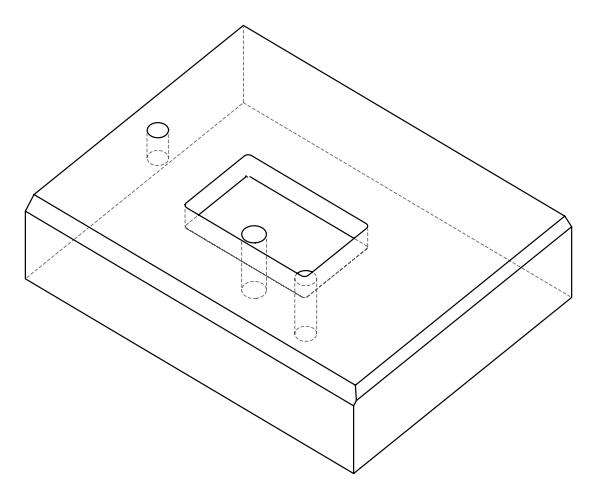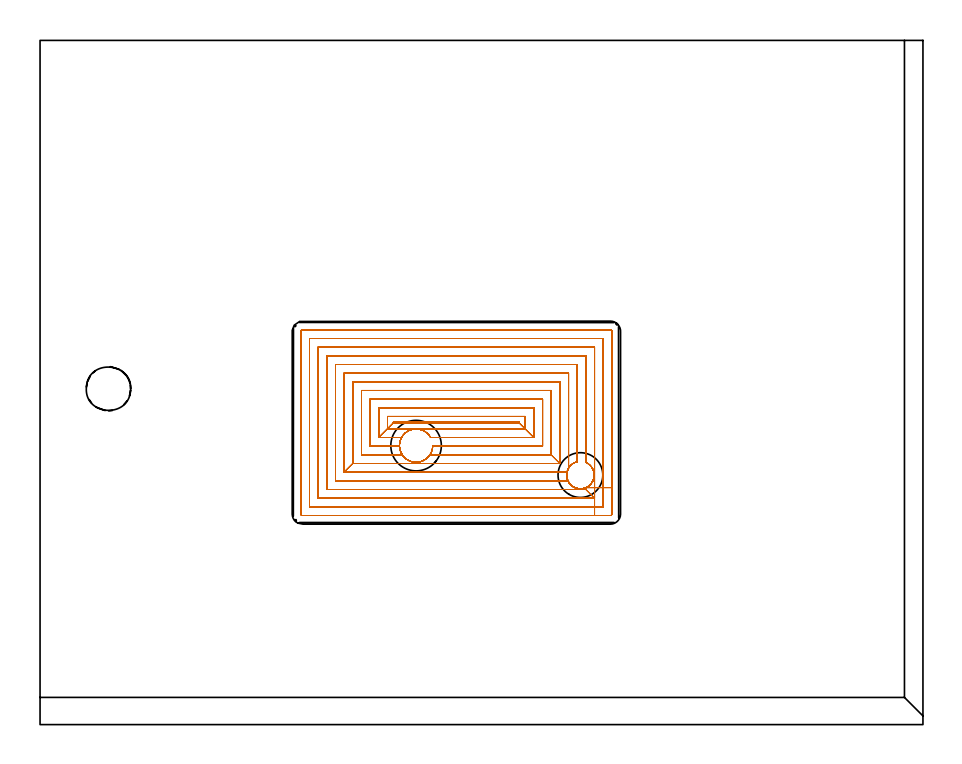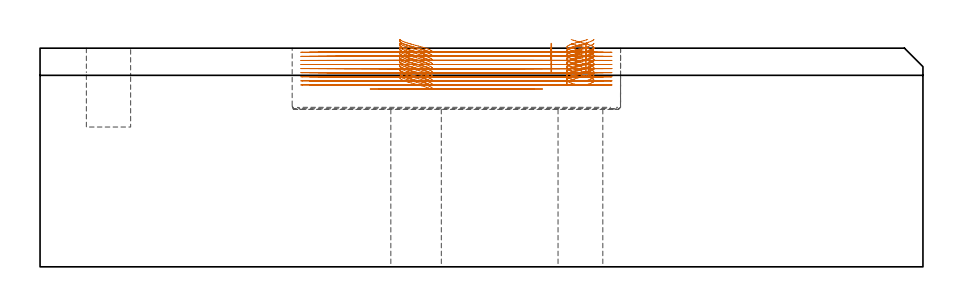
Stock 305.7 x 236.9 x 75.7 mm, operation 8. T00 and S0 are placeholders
(PLAN: 8 operations, 6 tool changes, 99.5 min)
(1 SPOT_DRILL | STEP1POCKET | NXT0321_9005460120000 | 0.03 min | 3 mm3)
(2 INDEXABLE_INSERT_DRILL_THROUGH_HOLE_FROM_SOLID | STEP1HOLE | NXT0302_006 | 0.24 min | 18187 mm3)
(3 INDEXABLE_INSERT_DRILL_THROUGH_HOLE_FROM_SOLID_1 | STEP1HOLE_1 | NXT0302_002 | 0.24 min | 14265 mm3)
(4 DRILL_BLIND_HOLE_INTO_CENTER | STEP1POCKET | NXT0301_128 | 0.12 min | 2957 mm3)
(5 MILL_ROUGH_BLIND_HOLE_CONTOUR | STEP1POCKET | NXT0201_013 | Spiral | 0.75 min | 2058 mm3)
(6 AREA_MILL | FG_CHAMFER_SURFACE | UGT0205_001 | 9.9 min | 13508 mm3)
(7 AREA_MILL_1 | FG_CHAMFER_SURFACE_1 | UGT0205_001 | 5.71 min | 4703 mm3)
(8 MILL_RECTANGULAR_POCKET | POCKET_RECTANGULAR_STRAIGHT | UGT0201_084 | Follow Part, ap 1.5, ae 75% | 82.5 min | 160054 mm3)
(TOOL NXT0321_9005460120000 | NC Spot Drill, 142deg, 12mm, Carbide, Uncoated | D12 PA142 FL30 Z2)
(TOOL NXT0302_006 | Index. Insert Drill 17.5mm [880-D1750L25-05] | D17.5 PA176 FL88 Z2)
(TOOL NXT0302_002 | Index. Insert Drill 15.5mm [880-D1550L20-05] | D15.5 PA176 FL78 Z2)
(TOOL NXT0301_128 | Carbide Drill 12mm [861.1-1200-036A1-GP GC34] | D12 PA150 FL37.4 Z2)
(TOOL NXT0201_013 | ENDMILL 10mm | D10 FL30 Z4)
(TOOL UGT0205_001 | Chamfer Mill 20 x 3 x 45 deg. | D20 FL50 Z2)
(TOOL UGT0201_084 | End mill 6 mm | D6 R1 FL30 Z4)
(OP 8 MILL_RECTANGULAR_POCKET, part 1 of 2)
G17 G21 G94 G90
T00 M6
G54
G17 G0 G90 X124.621 Y95.281 S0 M3
G43 Z85.7 H0
Z78.7
G94 G1 X124.533 Y95.62 Z78.606 F250.
X124.449 Y96.576 Z78.349
X124.525 Y97.533 Z78.092
X124.758 Y98.463 Z77.835
X125.142 Y99.342 Z77.578
X125.668 Y100.146 Z77.32
X126.319 Y100.851 Z77.063
X127.077 Y101.438 Z76.806
X127.373 Y101.605 Z76.715
X127.668 Y101.772 Z76.624
X128.536 Y102.112 Z76.375
X129.446 Y102.308 Z76.125
X130.377 Y102.354 Z75.875
X131.303 Y102.25 Z75.626
X132.2 Y101.998 Z75.376
X133.044 Y101.605 Z75.126
X133.814 Y101.08 Z74.877
X134.49 Y100.438 Z74.627
X135.053 Y99.696 Z74.377
X135.218 Y99.4 Z74.287
X171. F500.
X166. Y104.4
Y104.7
X122.3
Y104.4
X166.
X168. Y102.4
Y106.7
X120.3
Y102.4
X168.
X171. Y99.4
Y109.7
X117.3
Y99.4
X125.185
G0 X124.636 Y95.221 Z78.7
G1 X124.774 Y94.691 Z78.553 F250.
X125.166 Y93.815 Z78.296
X125.698 Y93.017 Z78.039
X126.355 Y92.317 Z77.782
X127.119 Y91.736 Z77.525
X127.763 Y91.393 Z77.329
X128.202 Y91.21 Z77.202
X128.52 Y91.093 Z77.111
X129.313 Y90.911 Z76.893
X130.123 Y90.843 Z76.675
X130.934 Y90.89 Z76.457
X131.731 Y91.05 Z76.239
X132.498 Y91.321 Z76.022
X132.8 Y91.475 Z75.931
X133.103 Y91.628 Z75.84
X133.762 Y92.077 Z75.626
X134.352 Y92.612 Z75.413
X134.864 Y93.224 Z75.199
X135.285 Y93.9 Z74.985
X135.61 Y94.628 Z74.772
X135.707 Y94.953 Z74.681
X135.804 Y95.278 Z74.59
X135.919 Y95.927 Z74.414
X135.945 Y96.4 Z74.287
X174. F500.
Y112.7
X114.3
Y96.4
X124.462
G0 X124.735 Y98.372 Z78.7
G1 X124.525 Y97.533 Z78.468 F250.
X124.449 Y96.576 Z78.211
X124.533 Y95.62 Z77.954
X124.774 Y94.691 Z77.697
X125.166 Y93.815 Z77.44
X125.698 Y93.017 Z77.182
X126.355 Y92.317 Z76.925
X127.119 Y91.736 Z76.668
X127.763 Y91.393 Z76.472
X128.202 Y91.21 Z76.345
X128.52 Y91.093 Z76.254
X129.313 Y90.911 Z76.036
X130.123 Y90.843 Z75.818
X130.934 Y90.89 Z75.601
X131.731 Y91.05 Z75.383
X132.498 Y91.321 Z75.165
X132.8 Y91.475 Z75.074
X133.103 Y91.628 Z74.983
X133.727 Y92.05 Z74.781
X134.291 Y92.549 Z74.579
X134.785 Y93.118 Z74.377
X134.974 Y93.4 Z74.287
X177. F500.
Y115.7
X111.3
Y93.4
X125.43
G0 X191.761 Y85.46 Z78.7
G1 X191.759 Y85.442 Z78.695 F250.
X191.509 Y84.614 Z78.463
X191.112 Y83.844 Z78.231
X190.582 Y83.16 Z77.999
X189.937 Y82.582 Z77.767
X189.198 Y82.131 Z77.535
X188.39 Y81.821 Z77.303
X187.539 Y81.663 Z77.072
X186.673 Y81.662 Z76.84
X186.356 Y81.711 Z76.754
X185.947 Y81.793 Z76.642
X185.339 Y81.98 Z76.471
X184.563 Y82.378 Z76.238
X183.873 Y82.91 Z76.004
X183.291 Y83.559 Z75.771
X182.837 Y84.303 Z75.537
X182.527 Y85.117 Z75.303
X182.369 Y85.975 Z75.07
X182.371 Y86.846 Z74.836
X182.532 Y87.703 Z74.603
X182.845 Y88.516 Z74.369
X183. Y88.783 Z74.287
Y121.7 F500.
X105.3
Y87.4
X182.466
G0 X189.623 Y82.39 Z78.7
G1 X189.198 Y82.131 Z78.567 F250.
X188.39 Y81.821 Z78.335
X187.539 Y81.663 Z78.103
X186.673 Y81.662 Z77.871
X186.356 Y81.711 Z77.785
X185.947 Y81.793 Z77.673
X185.339 Y81.98 Z77.503
X184.567 Y82.375 Z77.27
X183.879 Y82.904 Z77.037
X183.298 Y83.549 Z76.805
X182.844 Y84.289 Z76.572
X182.532 Y85.099 Z76.34
X182.372 Y85.952 Z76.107
X182.369 Y86.819 Z75.875
X182.523 Y87.673 Z75.642
X182.83 Y88.485 Z75.41
X183.279 Y89.228 Z75.177
X183.855 Y89.876 Z74.945
X184.113 Y90.088 Z74.855
X184.353 Y90.282 Z74.773
X185. Y90.667 Z74.571
X185.7 Y90.945 Z74.369
X186. Y91.016 Z74.287
Y124.7 F500.
X102.3
Y84.4
X182.802
G0 X183.906 Y82.883 Z78.7
G1 X184.567 Y82.375 Z78.477 F250.
X185.339 Y81.98 Z78.244
X185.947 Y81.793 Z78.074
X186.369 Y81.709 Z77.958
X186.673 Y81.662 Z77.876
X187.539 Y81.663 Z77.644
X188.39 Y81.821 Z77.412
X189.198 Y82.131 Z77.18
X189.937 Y82.582 Z76.948
X190.582 Y83.16 Z76.716
X191.112 Y83.844 Z76.484
X191.509 Y84.614 Z76.252
X191.759 Y85.442 Z76.02
X191.856 Y86.302 Z75.788
X191.795 Y87.166 Z75.556
X191.611 Y87.912 Z75.35
X191.494 Y88.197 Z75.268
X191.377 Y88.483 Z75.185
X190.99 Y89.138 Z74.981
X190.503 Y89.723 Z74.777
X189.929 Y90.223 Z74.573
X189.283 Y90.625 Z74.369
X189. Y90.748 Z74.287
Y127.7 F500.
X99.3
Y81.4
X189.
Y82.05
G0 X177. Y93.4 Z77.287
G1 Z74.287 F250.
X180. Y90.4 F500.
Y118.7
X108.3
Y90.4
X180.
G0 X189. Y81.4 Z77.287
G1 Z74.287 F250.
X192. Y78.4 F500.
Y130.7
X96.3
Y78.4
X192.
Y75.4
X195.
Y133.7
X93.3
Y75.4
X192.
Y72.4
X197.5
G3 X198. Y72.9 R0.5
G1 Y136.2
G3 X197.5 Y136.7 R0.5
G1 X90.8
G3 X90.3 Y136.2 R0.5
G1 Y72.9
G3 X90.8 Y72.4 R0.5
G1 X192.
X193.
G0 X124.619 Y95.281 Z77.287
G1 X124.497 Y95.858 Z77.128 F250.
X124.452 Y96.782 Z76.88
X124.555 Y97.702 Z76.632
X124.804 Y98.593 Z76.385
X125.192 Y99.433 Z76.137
X125.71 Y100.2 Z75.889
X126.344 Y100.874 Z75.641
X127.077 Y101.438 Z75.393
X127.373 Y101.605 Z75.302
X127.668 Y101.772 Z75.211
X128.536 Y102.112 Z74.961
X129.446 Y102.308 Z74.712
X130.377 Y102.354 Z74.462
X131.303 Y102.25 Z74.212
X132.2 Y101.998 Z73.963
X133.044 Y101.605 Z73.713
X133.814 Y101.08 Z73.463
X134.49 Y100.438 Z73.214
X135.053 Y99.696 Z72.964
X135.218 Y99.4 Z72.873
X171. F500.
X166. Y104.4
Y104.7
X122.3
Y104.4
X166.
X168. Y102.4
Y106.7
X120.3
Y102.4
X168.
X171. Y99.4
Y109.7
X117.3
Y99.4
X125.185
G0 X124.632 Y95.222 Z77.287
G1 X124.689 Y94.953 Z77.213 F250.
X125.024 Y94.091 Z76.965
X125.492 Y93.293 Z76.717
X126.082 Y92.58 Z76.469
X126.778 Y91.971 Z76.221
X127.062 Y91.785 Z76.13
X127.235 Y91.672 Z76.075
X127.763 Y91.393 Z75.915
X128.202 Y91.21 Z75.788
X128.52 Y91.093 Z75.697
X129.414 Y90.896 Z75.451
X130.327 Y90.844 Z75.206
X131.237 Y90.937 Z74.961
X132.121 Y91.173 Z74.716
X132.956 Y91.545 Z74.471
X133.722 Y92.046 Z74.226
X134.399 Y92.661 Z73.981
X134.97 Y93.376 Z73.736
X135.421 Y94.172 Z73.491
X135.74 Y95.03 Z73.245
X135.919 Y95.927 Z73.
X135.945 Y96.4 Z72.873
X174. F500.
Y112.7
X114.3
Y96.4
X124.462
G0 X124.742 Y98.371 Z77.287
G1 X124.555 Y97.702 Z77.101 F250.
X124.452 Y96.782 Z76.853
X124.497 Y95.858 Z76.605
X124.689 Y94.953 Z76.357
X125.024 Y94.091 Z76.109
X125.492 Y93.293 Z75.861
X126.082 Y92.58 Z75.613
X126.778 Y91.971 Z75.365
X127.062 Y91.785 Z75.274
X127.235 Y91.672 Z75.219
X127.763 Y91.393 Z75.059
X128.202 Y91.21 Z74.931
X128.52 Y91.093 Z74.84
X129.375 Y90.902 Z74.606
X130.248 Y90.843 Z74.371
X131.12 Y90.917 Z74.137
X131.971 Y91.122 Z73.902
X132.781 Y91.454 Z73.668
X133.531 Y91.904 Z73.433
X134.205 Y92.463 Z73.199
X134.785 Y93.118 Z72.964
X134.974 Y93.4 Z72.873
X177. F500.
Y115.7
X111.3
Y93.4
X125.43
G0 X191.761 Y85.46 Z77.287
G1 X191.757 Y85.432 Z77.279 F250.
X191.505 Y84.604 Z77.047
X191.106 Y83.835 Z76.815
X190.575 Y83.151 Z76.583
X189.928 Y82.575 Z76.351
X189.188 Y82.126 Z76.119
X188.378 Y81.818 Z75.887
X187.527 Y81.662 Z75.655
X186.661 Y81.663 Z75.423
X186.356 Y81.711 Z75.34
X185.947 Y81.793 Z75.228
X185.339 Y81.98 Z75.058
X184.563 Y82.378 Z74.824
X183.873 Y82.91 Z74.591
X183.291 Y83.559 Z74.357
X182.837 Y84.303 Z74.124
X182.527 Y85.117 Z73.89
X182.369 Y85.975 Z73.657
X182.371 Y86.846 Z73.423
X182.532 Y87.703 Z73.189
X182.845 Y88.516 Z72.956
X183. Y88.783 Z72.873
Y121.7 F500.
X105.3
Y87.4
X182.466
G0 X189.623 Y82.39 Z77.287
G1 X189.188 Y82.126 Z77.15 F250.
X188.378 Y81.818 Z76.918
X187.527 Y81.662 Z76.686
X186.661 Y81.663 Z76.454
X186.356 Y81.711 Z76.371
X185.947 Y81.793 Z76.26
X185.339 Y81.98 Z76.089
X184.565 Y82.377 Z75.856
X183.875 Y82.907 Z75.623
X183.294 Y83.555 Z75.39
X182.84 Y84.297 Z75.157
X182.529 Y85.109 Z74.924
X182.37 Y85.965 Z74.69
Y86.835 Z74.457
X182.528 Y87.691 Z74.224
X182.839 Y88.503 Z73.991
X183.293 Y89.246 Z73.758
X183.874 Y89.893 Z73.525
X184.113 Y90.088 Z73.442
X184.353 Y90.282 Z73.359
X185. Y90.667 Z73.158
X185.7 Y90.945 Z72.956
X186. Y91.016 Z72.873
Y124.7 F500.
X102.3
Y84.4
X182.802
G0 X183.906 Y82.884 Z77.287
G1 X184.565 Y82.377 Z77.064 F250.
X185.339 Y81.98 Z76.831
X185.947 Y81.793 Z76.66
X186.356 Y81.711 Z76.549
X186.661 Y81.663 Z76.466
X187.527 Y81.662 Z76.234
X188.378 Y81.818 Z76.002
X189.188 Y82.126 Z75.77
X189.928 Y82.575 Z75.538
X190.575 Y83.151 Z75.306
X191.106 Y83.835 Z75.074
X191.505 Y84.604 Z74.842
X191.757 Y85.432 Z74.61
X191.856 Y86.293 Z74.378
X191.797 Y87.157 Z74.146
X191.728 Y87.457 Z74.063
X191.66 Y87.758 Z73.98
X191.611 Y87.912 Z73.937
X191.494 Y88.197 Z73.854
X191.377 Y88.483 Z73.772
X190.99 Y89.138 Z73.568
X190.503 Y89.723 Z73.364
X189.929 Y90.223 Z73.16
X189.283 Y90.625 Z72.956
X189. Y90.748 Z72.873
Y127.7 F500.
X99.3
Y81.4
X189.
Y82.05
G0 X177. Y93.4 Z75.873
G1 Z72.873 F250.
X180. Y90.4 F500.
Y118.7
X108.3
Y90.4
X180.
G0 X189. Y81.4 Z75.873
G1 Z72.873 F250.
X192. Y78.4 F500.
Y130.7
X96.3
Y78.4
X192.
Y75.4
X195.
Y133.7
X93.3
Y75.4
X192.
Y72.4
X197.5
G3 X198. Y72.9 R0.5
G1 Y136.2
G3 X197.5 Y136.7 R0.5
G1 X90.8
G3 X90.3 Y136.2 R0.5
G1 Y72.9
G3 X90.8 Y72.4 R0.5
G1 X192.
X193.
G0 X124.621 Y95.281 Z75.873
G1 X124.507 Y95.781 Z75.736 F250.
X124.45 Y96.716 Z75.485
X124.544 Y97.647 Z75.234
X124.789 Y98.551 Z74.983
X125.176 Y99.404 Z74.732
X125.696 Y100.182 Z74.481
X126.336 Y100.866 Z74.23
X127.077 Y101.438 Z73.98
X127.373 Y101.605 Z73.889
X127.668 Y101.772 Z73.798
X128.536 Y102.112 Z73.548
X129.446 Y102.308 Z73.298
X130.377 Y102.354 Z73.049
X131.303 Y102.25 Z72.799
X132.2 Y101.998 Z72.549
X133.044 Y101.605 Z72.3
X133.814 Y101.08 Z72.05
X134.49 Y100.438 Z71.8
X135.053 Y99.696 Z71.551
X135.218 Y99.4 Z71.46
X171. F500.
X166. Y104.4
Y104.7
X122.3
Y104.4
X166.
X168. Y102.4
Y106.7
X120.3
Y102.4
X168.
X171. Y99.4
Y109.7
X117.3
Y99.4
X125.185
G0 X124.634 Y95.223 Z75.873
G1 X124.715 Y94.868 Z75.776 F250.
X125.068 Y94.001 Z75.525
X125.557 Y93.202 Z75.274
X126.168 Y92.493 Z75.023
X126.886 Y91.892 Z74.772
X127.416 Y91.571 Z74.606
X127.696 Y91.424 Z74.521
X127.763 Y91.393 Z74.502
X128.202 Y91.21 Z74.374
X128.52 Y91.093 Z74.283
X129.414 Y90.896 Z74.038
X130.327 Y90.844 Z73.793
X131.237 Y90.937 Z73.548
X132.121 Y91.173 Z73.303
X132.956 Y91.545 Z73.058
X133.722 Y92.046 Z72.813
X134.399 Y92.661 Z72.567
X134.97 Y93.376 Z72.322
X135.421 Y94.172 Z72.077
X135.74 Y95.03 Z71.832
X135.919 Y95.927 Z71.587
X135.945 Y96.4 Z71.46
X174. F500.
Y112.7
X114.3
Y96.4
X124.462
G0 X124.74 Y98.371 Z75.873
G1 X124.544 Y97.647 Z75.672 F250.
X124.45 Y96.716 Z75.421
X124.507 Y95.781 Z75.17
X124.715 Y94.868 Z74.92
X125.068 Y94.001 Z74.669
X125.557 Y93.202 Z74.418
X126.168 Y92.493 Z74.167
X126.886 Y91.892 Z73.916
X127.416 Y91.571 Z73.75
X127.696 Y91.424 Z73.665
X127.763 Y91.393 Z73.645
X128.202 Y91.21 Z73.518
X128.52 Y91.093 Z73.427
X129.375 Y90.902 Z73.193
X130.248 Y90.843 Z72.958
X131.12 Y90.917 Z72.723
X131.971 Y91.122 Z72.489
X132.781 Y91.454 Z72.254
X133.531 Y91.904 Z72.02
X134.205 Y92.463 Z71.785
X134.785 Y93.118 Z71.551
X134.974 Y93.4 Z71.46
X177. F500.
Y115.7
X111.3
Y93.4
X125.43
G0 X191.756 Y85.462 Z75.873
G1 X191.743 Y85.367 Z75.848 F250.
X191.482 Y84.55 Z75.618
X191.079 Y83.793 Z75.388
X190.546 Y83.121 Z75.158
X189.901 Y82.556 Z74.928
X189.165 Y82.115 Z74.699
X188.362 Y81.814 Z74.469
X187.518 Y81.661 Z74.239
X186.661 Y81.663 Z74.009
X186.356 Y81.711 Z73.927
X185.947 Y81.793 Z73.815
X185.339 Y81.98 Z73.644
X184.564 Y82.378 Z73.411
X183.873 Y82.91 Z73.177
X183.292 Y83.559 Z72.944
X182.838 Y84.303 Z72.71
X182.527 Y85.117 Z72.477
X182.37 Y85.974 Z72.243
X182.372 Y86.846 Z72.01
X182.532 Y87.702 Z71.776
X182.845 Y88.516 Z71.543
X183. Y88.783 Z71.46
Y121.7 F500.
X105.3
Y87.4
X182.467
G0 X189.624 Y82.39 Z75.873
G1 X189.165 Y82.115 Z75.73 F250.
X188.362 Y81.814 Z75.5
X187.518 Y81.661 Z75.27
X186.661 Y81.663 Z75.041
X186.356 Y81.711 Z74.958
X185.947 Y81.793 Z74.846
X185.339 Y81.98 Z74.676
X184.565 Y82.377 Z74.443
X183.876 Y82.908 Z74.209
X183.294 Y83.555 Z73.976
X182.841 Y84.297 Z73.743
X182.529 Y85.11 Z73.51
X182.371 Y85.965 Z73.277
Y86.835 Z73.044
X182.529 Y87.691 Z72.811
X182.839 Y88.503 Z72.578
X183.293 Y89.246 Z72.345
X183.874 Y89.893 Z72.111
X184.113 Y90.088 Z72.029
X184.353 Y90.282 Z71.946
X185. Y90.667 Z71.744
X185.7 Y90.945 Z71.543
X186. Y91.016 Z71.46
Y124.7 F500.
X102.3
Y84.4
X182.803
G0 X183.906 Y82.884 Z75.873
G1 X184.565 Y82.377 Z75.651 F250.
X185.339 Y81.98 Z75.417
X185.947 Y81.793 Z75.247
X186.356 Y81.711 Z75.135
X186.661 Y81.663 Z75.053
X187.518 Y81.661 Z74.823
X188.362 Y81.814 Z74.593
X189.165 Y82.115 Z74.363
X189.901 Y82.556 Z74.133
X190.546 Y83.121 Z73.903
X191.079 Y83.793 Z73.674
X191.482 Y84.55 Z73.444
X191.743 Y85.367 Z73.214
X191.854 Y86.218 Z72.984
X191.809 Y87.074 Z72.754
X191.612 Y87.909 Z72.524
X191.496 Y88.195 Z72.442
X191.379 Y88.48 Z72.359
X190.991 Y89.136 Z72.155
X190.504 Y89.722 Z71.951
X189.93 Y90.223 Z71.747
X189.283 Y90.625 Z71.543
X189. Y90.748 Z71.46
Y127.7 F500.
X99.3
Y81.4
X189.
Y82.05
G0 X177. Y93.4 Z74.46
G1 Z71.46 F250.
X180. Y90.4 F500.
Y118.7
X108.3
Y90.4
X180.
G0 X189. Y81.4 Z74.46
G1 Z71.46 F250.
X192. Y78.4 F500.
Y130.7
X96.3
Y78.4
X192.
Y75.4
X195.
Y133.7
X93.3
Y75.4
X192.
Y72.4
X197.5
G3 X198. Y72.9 R0.5
G1 Y136.2
G3 X197.5 Y136.7 R0.5
G1 X90.8
G3 X90.3 Y136.2 R0.5
G1 Y72.9
G3 X90.8 Y72.4 R0.5
G1 X192.
X193.
G0 X124.621 Y95.281 Z74.46
G1 X124.51 Y95.762 Z74.328 F250.
X124.449 Y96.699 Z74.076
X124.542 Y97.634 Z73.824
X124.785 Y98.541 Z73.573
X125.172 Y99.396 Z73.321
X125.693 Y100.178 Z73.069
X126.334 Y100.865 Z72.818
X127.077 Y101.438 Z72.566
X127.373 Y101.605 Z72.475
X127.668 Y101.772 Z72.384
X128.536 Y102.112 Z72.135
X129.446 Y102.308 Z71.885
X130.377 Y102.354 Z71.635
X131.303 Y102.25 Z71.386
X132.2 Y101.998 Z71.136
X133.044 Y101.605 Z70.886
X133.814 Y101.08 Z70.637
X134.49 Y100.438 Z70.387
X135.053 Y99.696 Z70.138
X135.218 Y99.4 Z70.047
X171. F500.
X166. Y104.4
Y104.7
X122.3
Y104.4
X166.
X168. Y102.4
Y106.7
X120.3
Y102.4
X168.
X171. Y99.4
Y109.7
X117.3
Y99.4
X125.185
G0 X124.635 Y95.223 Z74.46
G1 X124.722 Y94.847 Z74.356 F250.
X125.079 Y93.978 Z74.105
X125.573 Y93.18 Z73.853
X126.19 Y92.471 Z73.602
X126.914 Y91.873 Z73.35
X127.416 Y91.571 Z73.193
X127.696 Y91.424 Z73.108
X127.763 Y91.393 Z73.088
X128.202 Y91.21 Z72.961
X128.52 Y91.093 Z72.87
X129.414 Y90.896 Z72.625
X130.327 Y90.844 Z72.38
X131.237 Y90.937 Z72.135
X132.121 Y91.173 Z71.889
X132.956 Y91.545 Z71.644
X133.722 Y92.046 Z71.399
X134.399 Y92.661 Z71.154
X134.97 Y93.376 Z70.909
X135.421 Y94.172 Z70.664
X135.74 Y95.03 Z70.419
X135.919 Y95.927 Z70.174
X135.945 Y96.4 Z70.047
X174. F500.
Y112.7
X114.3
Y96.4
X124.462
G0 X124.739 Y98.372 Z74.46
G1 X124.542 Y97.634 Z74.255 F250.
X124.449 Y96.699 Z74.004
X124.51 Y95.762 Z73.752
X124.722 Y94.847 Z73.5
X125.079 Y93.978 Z73.249
X125.573 Y93.18 Z72.997
X126.19 Y92.471 Z72.745
X126.914 Y91.873 Z72.494
X127.416 Y91.571 Z72.336
X127.696 Y91.424 Z72.252
X127.763 Y91.393 Z72.232
X128.202 Y91.21 Z72.105
X128.52 Y91.093 Z72.014
X129.375 Y90.902 Z71.779
X130.248 Y90.843 Z71.545
X131.12 Y90.917 Z71.31
X131.971 Y91.122 Z71.076
X132.781 Y91.454 Z70.841
X133.531 Y91.904 Z70.607
X134.205 Y92.463 Z70.372
X134.785 Y93.118 Z70.137
X134.974 Y93.4 Z70.047
X177. F500.
Y115.7
X111.3
Y93.4
X125.43
G0 X191.756 Y85.462 Z74.46
G1 X191.743 Y85.367 Z74.434 F250.
X191.482 Y84.55 Z74.205
X191.079 Y83.793 Z73.975
X190.546 Y83.121 Z73.745
X189.901 Y82.556 Z73.515
X189.165 Y82.115 Z73.285
X188.362 Y81.814 Z73.055
X187.518 Y81.661 Z72.826
X186.661 Y81.663 Z72.596
X186.356 Y81.711 Z72.513
X185.947 Y81.793 Z72.401
X185.339 Y81.98 Z72.231
X184.564 Y82.378 Z71.997
X183.873 Y82.91 Z71.764
X183.292 Y83.559 Z71.53
X182.838 Y84.303 Z71.297
X182.527 Y85.117 Z71.063
X182.37 Y85.974 Z70.83
X182.372 Y86.846 Z70.596
X182.532 Y87.702 Z70.363
X182.845 Y88.516 Z70.129
X183. Y88.783 Z70.047
Y121.7 F500.
X105.3
Y87.4
X182.467
G0 X189.624 Y82.39 Z74.46
G1 X189.165 Y82.115 Z74.317 F250.
X188.362 Y81.814 Z74.087
X187.518 Y81.661 Z73.857
X186.661 Y81.663 Z73.627
X186.356 Y81.711 Z73.545
X185.947 Y81.793 Z73.433
X185.339 Y81.98 Z73.262
X184.565 Y82.377 Z73.029
X183.876 Y82.908 Z72.796
X183.294 Y83.555 Z72.563
X182.841 Y84.297 Z72.33
X182.529 Y85.11 Z72.097
X182.371 Y85.965 Z71.864
Y86.835 Z71.631
X182.529 Y87.691 Z71.397
X182.839 Y88.503 Z71.164
X183.293 Y89.246 Z70.931
X183.874 Y89.893 Z70.698
X184.113 Y90.088 Z70.615
X184.353 Y90.282 Z70.533
X185. Y90.667 Z70.331
X185.7 Y90.945 Z70.129
X186. Y91.016 Z70.047
Y124.7 F500.
X102.3
Y84.4
X182.803
G0 X183.906 Y82.884 Z74.46
G1 X184.565 Y82.377 Z74.237 F250.
X185.339 Y81.98 Z74.004
X185.947 Y81.793 Z73.834
X186.356 Y81.711 Z73.722
X186.661 Y81.663 Z73.639
X187.518 Y81.661 Z73.409
X188.362 Y81.814 Z73.18
X189.165 Y82.115 Z72.95
X189.901 Y82.556 Z72.72
X190.546 Y83.121 Z72.49
X191.079 Y83.793 Z72.26
X191.482 Y84.55 Z72.03
X191.743 Y85.367 Z71.801
X191.854 Y86.218 Z71.571
X191.809 Y87.074 Z71.341
X191.612 Y87.909 Z71.111
X191.496 Y88.195 Z71.029
X191.379 Y88.48 Z70.946
X190.991 Y89.136 Z70.742
X190.504 Y89.722 Z70.538
X189.93 Y90.223 Z70.333
X189.283 Y90.625 Z70.129
X189. Y90.748 Z70.047
Y127.7 F500.
X99.3
Y81.4
X189.
Y82.05
G0 X177. Y93.4 Z73.047
G1 Z70.047 F250.
X180. Y90.4 F500.
Y118.7
X108.3
Y90.4
X180.
G0 X189. Y81.4 Z73.047
G1 Z70.047 F250.
X192. Y78.4 F500.
Y130.7
X96.3
Y78.4
X192.
Y75.4
X195.
Y133.7
X93.3
Y75.4
X192.
Y72.4
X197.5
G3 X198. Y72.9 R0.5
G1 Y136.2
G3 X197.5 Y136.7 R0.5
G1 X90.8
G3 X90.3 Y136.2 R0.5
G1 Y72.9
G3 X90.8 Y72.4 R0.5
G1 X192.
X193.
G0 X124.609 Y95.274 Z73.047
G1 X124.584 Y95.358 Z73.023 F250.
X124.459 Y96.256 Z72.78
X124.476 Y97.162 Z72.537
X124.635 Y98.055 Z72.294
X124.932 Y98.911 Z72.052
X125.359 Y99.711 Z71.809
X125.907 Y100.433 Z71.566
X126.147 Y100.673 Z71.475
X126.388 Y100.912 Z71.384
X127.14 Y101.473 Z71.132
X127.973 Y101.905 Z70.881
X128.866 Y102.196 Z70.629
X129.793 Y102.338 Z70.378
X130.731 Y102.328 Z70.127
X131.656 Y102.166 Z69.875
X132.542 Y101.856 Z69.624
X133.365 Y101.406 Z69.372
X134.105 Y100.829 Z69.121
X134.341 Y100.584 Z69.03
X134.576 Y100.34 Z68.939
X135.053 Y99.696 Z68.724
X135.218 Y99.4 Z68.633
X171. F500.
Y109.7
X117.3
Y99.4
X122.3 Y104.4
X166.
Y104.7
X122.3
Y104.4
X120.3 Y102.4
X168.
Y106.7
X120.3
Y102.4
X117.3 Y99.4
X125.185
G0 X124.624 Y95.227 Z73.047
G1 X124.848 Y94.491 Z72.84 F250.
X125.245 Y93.675 Z72.597
X125.765 Y92.933 Z72.354
X126.395 Y92.281 Z72.111
X127.12 Y91.736 Z71.868
X127.805 Y91.375 Z71.661
X128.18 Y91.22 Z71.552
X128.499 Y91.1 Z71.461
X129.375 Y90.903 Z71.22
X130.272 Y90.843 Z70.979
X130.611 Y90.867 Z70.888
X130.949 Y90.892 Z70.797
X131.593 Y91.014 Z70.622
X131.917 Y91.115 Z70.531
X132.241 Y91.218 Z70.44
X133.067 Y91.611 Z70.195
X133.82 Y92.13 Z69.95
X134.482 Y92.761 Z69.705
X135.036 Y93.489 Z69.46
X135.468 Y94.295 Z69.214
X135.767 Y95.16 Z68.969
X135.926 Y96.06 Z68.724
X135.939 Y96.4 Z68.633
X174. F500.
Y112.7
X114.3
Y96.4
X124.462
G0 X124.746 Y98.376 Z73.047
G1 X124.635 Y98.055 Z72.955 F250.
X124.476 Y97.162 Z72.713
X124.459 Y96.256 Z72.47
X124.584 Y95.358 Z72.227
X124.848 Y94.491 Z71.984
X125.245 Y93.675 Z71.741
X125.765 Y92.933 Z71.498
X126.395 Y92.281 Z71.255
X127.12 Y91.736 Z71.012
X127.805 Y91.375 Z70.804
X128.18 Y91.22 Z70.696
X128.499 Y91.1 Z70.604
X129.375 Y90.903 Z70.364
X130.272 Y90.843 Z70.123
X130.611 Y90.867 Z70.032
X130.949 Y90.892 Z69.941
X131.593 Y91.014 Z69.765
X131.917 Y91.115 Z69.675
X132.241 Y91.218 Z69.583
X132.968 Y91.555 Z69.369
X133.641 Y91.991 Z69.154
X134.248 Y92.515 Z68.939
X134.776 Y93.118 Z68.724
X134.965 Y93.4 Z68.633
X177. F500.
Y115.7
X111.3
Y93.4
X125.43
G0 X191.761 Y85.46 Z73.047
G1 X191.538 Y84.687 Z72.831 F250.
X191.169 Y83.937 Z72.607
X190.675 Y83.263 Z72.383
X190.071 Y82.685 Z72.159
X189.375 Y82.222 Z71.935
X188.608 Y81.889 Z71.711
X187.795 Y81.694 Z71.487
X186.961 Y81.645 Z71.263
X186.356 Y81.711 Z71.1
X185.775 Y81.84 Z70.94
X185.632 Y81.884 Z70.9
X185.339 Y81.98 Z70.818
X184.563 Y82.378 Z70.584
X183.873 Y82.91 Z70.351
X183.291 Y83.559 Z70.117
X182.838 Y84.303 Z69.884
X182.527 Y85.117 Z69.65
X182.37 Y85.974 Z69.417
X182.371 Y86.846 Z69.183
X182.532 Y87.703 Z68.949
X182.845 Y88.516 Z68.716
X183. Y88.783 Z68.633
Y121.7 F500.
X105.3
Y87.4
X108.3 Y90.4
X180.
Y118.7
X108.3
Y90.4
X105.3 Y87.4
X182.467
G0 X189.625 Y82.389 Z73.047
G1 X189.375 Y82.222 Z72.966 F250.
X188.608 Y81.889 Z72.742
X187.795 Y81.694 Z72.518
X186.961 Y81.645 Z72.294
X186.356 Y81.711 Z72.131
X185.775 Y81.84 Z71.971
X185.632 Y81.884 Z71.931
X185.339 Y81.98 Z71.849
X184.565 Y82.377 Z71.616
X183.875 Y82.908 Z71.383
X183.294 Y83.555 Z71.149
X182.84 Y84.297 Z70.916
X182.529 Y85.11 Z70.683
X182.371 Y85.965 Z70.45
X182.37 Y86.835 Z70.217
X182.528 Y87.691 Z69.984
X182.839 Y88.503 Z69.751
X183.293 Y89.246 Z69.518
X183.874 Y89.893 Z69.285
X184.113 Y90.088 Z69.202
X184.353 Y90.282 Z69.119
X185. Y90.666 Z68.918
X185.7 Y90.943 Z68.716
X186. Y91.014 Z68.633
Y124.7 F500.
X102.3
Y84.4
X182.802
G0 X183.907 Y82.883 Z73.047
G1 X184.565 Y82.377 Z72.824 F250.
X185.339 Y81.98 Z72.591
X185.971 Y81.788 Z72.414
X186.356 Y81.711 Z72.309
X186.505 Y81.688 Z72.268
X186.654 Y81.674 Z72.228
X186.961 Y81.645 Z72.146
X187.795 Y81.694 Z71.922
X188.608 Y81.889 Z71.698
X189.375 Y82.222 Z71.474
X190.071 Y82.685 Z71.25
X190.675 Y83.263 Z71.026
X191.169 Y83.937 Z70.802
X191.538 Y84.687 Z70.578
X191.769 Y85.49 Z70.354
X191.857 Y86.322 Z70.13
X191.797 Y87.156 Z69.906
X191.729 Y87.456 Z69.823
X191.66 Y87.757 Z69.741
X191.612 Y87.91 Z69.698
X191.495 Y88.195 Z69.615
X191.378 Y88.481 Z69.532
X191.138 Y88.915 Z69.399
X190.853 Y89.322 Z69.266
X190.648 Y89.553 Z69.184
X190.443 Y89.783 Z69.101
X189.895 Y90.247 Z68.908
X189.283 Y90.623 Z68.716
X189. Y90.746 Z68.633
Y127.7 F500.
X99.3
Y81.4
X189.
Y82.05
X192.
Y130.7
X96.3
Y78.4
X192.
Y82.05
X195.
Y133.7
X93.3
Y75.4
X195.
Y82.05
X198.
Y136.2
G3 X197.5 Y136.7 R0.5
G1 X90.8
G3 X90.3 Y136.2 R0.5
G1 Y72.9
G3 X90.8 Y72.4 R0.5
G1 X197.5
G3 X198. Y72.9 R0.5
G1 Y82.05
Y83.05
G0 X124.611 Y95.275 Z71.633
G1 X124.579 Y95.383 Z71.603 F250.
X124.457 Y96.286 Z71.359
X124.48 Y97.197 Z71.115
X124.645 Y98.093 Z70.87
X124.95 Y98.952 Z70.626
X125.387 Y99.752 Z70.382
X125.943 Y100.474 Z70.138
X126.186 Y100.711 Z70.047
X126.429 Y100.948 Z69.956
X127.181 Y101.499 Z69.706
X128.012 Y101.921 Z69.456
X128.901 Y102.204 Z69.206
X129.823 Y102.34 Z68.957
X130.756 Y102.326 Z68.707
X131.673 Y102.161 Z68.457
X132.553 Y101.851 Z68.207
X133.37 Y101.403 Z67.957
X134.105 Y100.829 Z67.707
X134.341 Y100.584 Z67.616
X134.576 Y100.34 Z67.526
X135.053 Y99.696 Z67.311
X135.218 Y99.4 Z67.22
X171. F500.
X166. Y104.4
Y104.7
X122.3
Y104.4
X166.
X168. Y102.4
Y106.7
X120.3
Y102.4
X168.
X171. Y99.4
Y109.7
X117.3
Y99.4
X125.185
G0 X124.625 Y95.228 Z71.633
G1 X124.841 Y94.51 Z71.432 F250.
X125.238 Y93.689 Z71.188
X125.758 Y92.942 Z70.944
X126.391 Y92.285 Z70.7
X127.118 Y91.736 Z70.456
X127.805 Y91.375 Z70.247
X128.18 Y91.22 Z70.139
X128.499 Y91.1 Z70.048
X129.375 Y90.903 Z69.807
X130.272 Y90.843 Z69.566
X130.611 Y90.867 Z69.475
X130.949 Y90.892 Z69.384
X131.593 Y91.014 Z69.208
X131.917 Y91.115 Z69.118
X132.241 Y91.218 Z69.027
X133.067 Y91.611 Z68.781
X133.82 Y92.13 Z68.536
X134.482 Y92.761 Z68.291
X135.036 Y93.489 Z68.046
X135.468 Y94.295 Z67.801
X135.767 Y95.16 Z67.556
X135.926 Y96.06 Z67.311
X135.939 Y96.4 Z67.22
X174. F500.
Y112.7
X114.3
Y96.4
X124.462
G0 X124.746 Y98.376 Z71.633
G1 X124.645 Y98.093 Z71.553 F250.
X124.48 Y97.197 Z71.309
X124.457 Y96.286 Z71.064
X124.579 Y95.383 Z70.82
X124.841 Y94.51 Z70.576
X125.238 Y93.689 Z70.332
X125.758 Y92.942 Z70.088
X126.391 Y92.285 Z69.843
X127.118 Y91.736 Z69.599
X127.805 Y91.375 Z69.391
X128.18 Y91.22 Z69.282
X128.499 Y91.1 Z69.191
X129.375 Y90.903 Z68.95
X130.272 Y90.843 Z68.71
X130.611 Y90.867 Z68.619
X130.949 Y90.892 Z68.528
X131.593 Y91.014 Z68.352
X131.917 Y91.115 Z68.261
X132.241 Y91.218 Z68.17
X132.968 Y91.555 Z67.955
X133.641 Y91.991 Z67.741
X134.248 Y92.515 Z67.526
X134.776 Y93.118 Z67.311
X134.965 Y93.4 Z67.22
X177. F500.
Y115.7
X111.3
Y93.4
X125.431
G0 X191.762 Y85.459 Z71.633
G1 X191.76 Y85.445 Z71.63 F250.
X191.512 Y84.622 Z71.399
X191.12 Y83.858 Z71.169
X190.597 Y83.176 Z70.939
X189.96 Y82.599 Z70.709
X189.23 Y82.147 Z70.478
X188.946 Y82.027 Z70.396
X188.662 Y81.907 Z70.313
X187.88 Y81.707 Z70.097
X187.075 Y81.643 Z69.881
X186.768 Y81.664 Z69.798
X186.561 Y81.679 Z69.742
X185.872 Y81.812 Z69.554
X185.339 Y81.98 Z69.405
X184.563 Y82.378 Z69.171
X183.873 Y82.91 Z68.937
X183.291 Y83.559 Z68.704
X182.837 Y84.303 Z68.47
X182.527 Y85.117 Z68.237
X182.369 Y85.975 Z68.003
X182.371 Y86.846 Z67.77
X182.532 Y87.703 Z67.536
X182.845 Y88.516 Z67.303
X183. Y88.783 Z67.22
Y121.7 F500.
X105.3
Y87.4
X182.466
G0 X189.623 Y82.39 Z71.633
G1 X189.23 Y82.147 Z71.509 F250.
X188.946 Y82.027 Z71.427
X188.662 Y81.907 Z71.344
X187.88 Y81.707 Z71.128
X187.075 Y81.643 Z70.912
X186.768 Y81.664 Z70.829
X186.561 Y81.679 Z70.773
X185.872 Y81.812 Z70.585
X185.339 Y81.98 Z70.436
X184.565 Y82.377 Z70.202
X183.875 Y82.908 Z69.969
X183.294 Y83.555 Z69.736
X182.84 Y84.297 Z69.503
X182.529 Y85.109 Z69.27
X182.37 Y85.965 Z69.037
Y86.835 Z68.804
X182.528 Y87.691 Z68.571
X182.839 Y88.503 Z68.337
X183.293 Y89.246 Z68.104
X183.874 Y89.893 Z67.871
X184.113 Y90.088 Z67.789
X184.353 Y90.282 Z67.706
X185. Y90.666 Z67.504
X185.7 Y90.943 Z67.303
X186. Y91.014 Z67.22
Y124.7 F500.
X102.3
Y84.4
X182.802
G0 X183.907 Y82.883 Z71.633
G1 X184.565 Y82.377 Z71.411 F250.
X185.339 Y81.98 Z71.178
X185.971 Y81.788 Z71.001
X186.356 Y81.711 Z70.895
X186.561 Y81.679 Z70.84
X186.768 Y81.664 Z70.784
X187.075 Y81.643 Z70.702
X187.88 Y81.707 Z70.485
X188.662 Y81.907 Z70.269
X188.946 Y82.027 Z70.187
X189.23 Y82.147 Z70.104
X189.96 Y82.599 Z69.874
X190.597 Y83.176 Z69.643
X191.12 Y83.858 Z69.413
X191.512 Y84.622 Z69.183
X191.76 Y85.445 Z68.953
X191.856 Y86.299 Z68.723
X191.797 Y87.156 Z68.492
X191.728 Y87.457 Z68.41
X191.66 Y87.757 Z68.327
X191.611 Y87.911 Z68.284
X191.495 Y88.196 Z68.201
X191.378 Y88.482 Z68.119
X191.126 Y88.934 Z67.98
X190.827 Y89.356 Z67.841
X190.62 Y89.585 Z67.759
X190.412 Y89.813 Z67.676
X189.877 Y90.259 Z67.489
X189.283 Y90.623 Z67.303
X189. Y90.746 Z67.22
Y127.7 F500.
X99.3
Y81.4
X189.
Y82.05
G0 X177. Y93.4 Z70.22
G1 Z67.22 F250.
X180. Y90.4 F500.
Y118.7
X108.3
Y90.4
X180.
G0 X189. Y81.4 Z70.22
G1 Z67.22 F250.
X192. Y78.4 F500.
Y130.7
X96.3
Y78.4
X192.
Y75.4
X195.
Y133.7
X93.3
Y75.4
X192.
Y72.4
X197.5
G3 X198. Y72.9 R0.5
G1 Y136.2
G3 X197.5 Y136.7 R0.5
G1 X90.8
G3 X90.3 Y136.2 R0.5
G1 Y72.9
G3 X90.8 Y72.4 R0.5
G1 X192.
X193.
G0 X124.614 Y95.279 Z70.22
G1 X124.481 Y95.993 Z70.025 F250.
X124.456 Y96.899 Z69.783
X124.574 Y97.797 Z69.54
X124.831 Y98.666 Z69.297
X125.221 Y99.483 Z69.054
X125.734 Y100.23 Z68.812
X126.358 Y100.887 Z68.569
X127.077 Y101.438 Z68.326
X127.373 Y101.605 Z68.235
X127.668 Y101.772 Z68.144
X128.536 Y102.112 Z67.895
X129.446 Y102.308 Z67.645
X130.377 Y102.354 Z67.395
X131.303 Y102.25 Z67.146
X132.2 Y101.998 Z66.896
X133.044 Y101.605 Z66.646
X133.814 Y101.08 Z66.397
X134.49 Y100.438 Z66.147
X135.053 Y99.696 Z65.898
X135.218 Y99.4 Z65.807
X171. F500.
Y109.7
X117.3
Y99.4
X120.3 Y102.4
X122.3 Y104.4
X166.
Y104.7
X122.3
Y104.4
X120.3 Y102.4
X168.
Y106.7
X120.3
Y102.4
X117.3 Y99.4
X125.185
G0 X124.625 Y95.22 Z70.22
G1 X124.647 Y95.102 Z70.188 F250.
X124.95 Y94.249 Z69.945
X125.383 Y93.453 Z69.702
X125.936 Y92.735 Z69.46
X126.594 Y92.113 Z69.217
X126.871 Y91.916 Z69.126
X127.133 Y91.728 Z69.04
X127.763 Y91.393 Z68.848
X128.202 Y91.21 Z68.721
X128.52 Y91.093 Z68.63
X129.414 Y90.896 Z68.385
X130.327 Y90.844 Z68.14
X131.237 Y90.937 Z67.895
X132.121 Y91.173 Z67.649
X132.956 Y91.545 Z67.404
X133.722 Y92.046 Z67.159
X134.399 Y92.661 Z66.914
X134.97 Y93.376 Z66.669
X135.421 Y94.172 Z66.424
X135.74 Y95.03 Z66.179
X135.919 Y95.927 Z65.934
X135.945 Y96.4 Z65.807
X174. F500.
Y112.7
X114.3
Y96.4
X124.462
G0 X124.744 Y98.369 Z70.22
G1 X124.574 Y97.797 Z70.06 F250.
X124.456 Y96.899 Z69.817
X124.481 Y95.993 Z69.574
X124.647 Y95.102 Z69.332
X124.95 Y94.249 Z69.089
X125.383 Y93.453 Z68.846
X125.936 Y92.735 Z68.603
X126.594 Y92.113 Z68.361
X126.871 Y91.916 Z68.27
X127.133 Y91.728 Z68.183
X127.763 Y91.393 Z67.992
X128.202 Y91.21 Z67.865
X128.52 Y91.093 Z67.774
X129.375 Y90.902 Z67.539
X130.248 Y90.843 Z67.305
X131.12 Y90.917 Z67.07
X131.971 Y91.122 Z66.836
X132.781 Y91.454 Z66.601
X133.531 Y91.904 Z66.367
X134.205 Y92.463 Z66.132
X134.785 Y93.118 Z65.898
X134.974 Y93.4 Z65.807
X177. F500.
Y115.7
X111.3
Y93.4
X125.431
G0 X191.761 Y85.46 Z70.22
G1 X191.757 Y85.431 Z70.212 F250.
X191.504 Y84.603 Z69.98
X191.106 Y83.835 Z69.748
X190.574 Y83.151 Z69.516
X189.928 Y82.575 Z69.284
X189.188 Y82.126 Z69.052
X188.378 Y81.818 Z68.82
X187.527 Y81.662 Z68.588
X186.661 Y81.663 Z68.356
X186.356 Y81.711 Z68.274
X185.947 Y81.793 Z68.162
X185.339 Y81.98 Z67.991
X184.563 Y82.378 Z67.758
X183.873 Y82.91 Z67.524
X183.291 Y83.559 Z67.291
X182.837 Y84.303 Z67.057
X182.527 Y85.117 Z66.824
X182.369 Y85.975 Z66.59
X182.371 Y86.846 Z66.356
X182.532 Y87.703 Z66.123
X182.845 Y88.516 Z65.889
X183. Y88.783 Z65.807
Y121.7 F500.
X105.3
Y87.4
X108.3 Y90.4
X180.
Y118.7
X108.3
Y90.4
X105.3 Y87.4
X182.466
G0 X189.623 Y82.39 Z70.22
G1 X189.188 Y82.126 Z70.083 F250.
X188.378 Y81.818 Z69.851
X187.527 Y81.662 Z69.619
X186.661 Y81.663 Z69.387
X186.356 Y81.711 Z69.305
X185.947 Y81.793 Z69.193
X185.339 Y81.98 Z69.023
X184.565 Y82.377 Z68.789
X183.875 Y82.907 Z68.556
X183.294 Y83.555 Z68.323
X182.84 Y84.297 Z68.09
X182.529 Y85.109 Z67.857
X182.37 Y85.965 Z67.624
Y86.835 Z67.391
X182.528 Y87.691 Z67.158
X182.839 Y88.503 Z66.924
X183.293 Y89.246 Z66.691
X183.874 Y89.893 Z66.458
X184.113 Y90.088 Z66.375
X184.353 Y90.282 Z66.293
X185. Y90.667 Z66.091
X185.7 Y90.944 Z65.889
X186. Y91.016 Z65.807
Y124.7 F500.
X102.3
Y84.4
X182.802
G0 X183.906 Y82.884 Z70.22
G1 X184.565 Y82.377 Z69.997 F250.
X185.339 Y81.98 Z69.764
X185.947 Y81.793 Z69.594
X186.356 Y81.711 Z69.482
X186.661 Y81.663 Z69.399
X187.527 Y81.662 Z69.167
X188.378 Y81.818 Z68.935
X189.188 Y82.126 Z68.703
X189.928 Y82.575 Z68.471
X190.574 Y83.151 Z68.239
X191.106 Y83.835 Z68.007
X191.504 Y84.603 Z67.775
X191.757 Y85.431 Z67.543
X191.856 Y86.291 Z67.311
X191.797 Y87.155 Z67.079
X191.729 Y87.456 Z66.997
X191.66 Y87.757 Z66.914
X191.611 Y87.911 Z66.871
X191.495 Y88.196 Z66.788
X191.378 Y88.482 Z66.705
X190.943 Y89.203 Z66.48
X190.746 Y89.44 Z66.397
X190.548 Y89.676 Z66.314
X189.955 Y90.204 Z66.102
X189.283 Y90.625 Z65.889
X189. Y90.748 Z65.807
Y127.7 F500.
X99.3
Y81.4
X189.
Y82.05
X192.
Y130.7
X96.3
Y78.4
X192.
Y82.05
X195.
Y133.7
X93.3
Y75.4
X195.
Y82.05
X198.
Y136.2
G3 X197.5 Y136.7 R0.5
G1 X90.8
G3 X90.3 Y136.2 R0.5
G1 Y72.9
G3 X90.8 Y72.4 R0.5
G1 X197.5
G3 X198. Y72.9 R0.5
G1 Y82.05
Y83.05
G0 X124.621 Y95.281 Z68.807
G1 X124.495 Y95.872 Z68.645 F250.
X124.453 Y96.83 Z68.388
X124.571 Y97.781 Z68.131
X124.844 Y98.7 Z67.874
X125.267 Y99.56 Z67.617
X125.825 Y100.339 Z67.36
X126.506 Y101.015 Z67.104
X126.778 Y101.218 Z67.013
X127.051 Y101.419 Z66.922
X127.793 Y101.829 Z66.695
X128.587 Y102.126 Z66.467
X129.416 Y102.303 Z66.24
X130.262 Y102.356 Z66.013
X131.107 Y102.284 Z65.786
X131.932 Y102.089 Z65.559
X132.719 Y101.775 Z65.332
X133.452 Y101.349 Z65.105
X133.72 Y101.142 Z65.014
X133.989 Y100.934 Z64.923
X134.565 Y100.353 Z64.703
X135.053 Y99.696 Z64.484
X135.218 Y99.4 Z64.393
X171. F500.
Y109.7
X117.3
Y99.4
X120.3 Y102.4
X122.3 Y104.4
X166.
Y104.7
X122.3
Y104.4
X120.3 Y102.4
X168.
Y106.7
X120.3
Y102.4
X117.3 Y99.4
X125.185
G0 X124.632 Y95.227 Z68.807
G1 X124.695 Y94.934 Z68.726 F250.
X125.047 Y94.043 Z68.469
X125.542 Y93.222 Z68.213
X126.167 Y92.494 Z67.956
X126.903 Y91.88 Z67.699
X127.416 Y91.571 Z67.538
X127.696 Y91.424 Z67.454
X127.763 Y91.393 Z67.434
X128.202 Y91.21 Z67.306
X128.599 Y91.08 Z67.194
X128.924 Y90.985 Z67.104
X129.467 Y90.889 Z66.956
X129.805 Y90.866 Z66.865
X130.144 Y90.843 Z66.774
X131.091 Y90.913 Z66.52
X132.014 Y91.138 Z66.265
X132.887 Y91.511 Z66.011
X133.687 Y92.023 Z65.756
X134.392 Y92.659 Z65.502
X134.983 Y93.402 Z65.247
X135.444 Y94.232 Z64.993
X135.763 Y95.126 Z64.739
X135.93 Y96.061 Z64.484
X135.942 Y96.4 Z64.393
X174. F500.
Y112.7
X114.3
Y96.4
X124.462
G0 X124.748 Y98.375 Z68.807
G1 X124.571 Y97.781 Z68.641 F250.
X124.453 Y96.83 Z68.384
X124.495 Y95.872 Z68.127
X124.695 Y94.934 Z67.87
X125.047 Y94.043 Z67.613
X125.542 Y93.222 Z67.356
X126.167 Y92.494 Z67.099
X126.903 Y91.88 Z66.842
X127.416 Y91.571 Z66.682
X127.696 Y91.424 Z66.597
X127.763 Y91.393 Z66.577
X128.202 Y91.21 Z66.45
X128.599 Y91.08 Z66.338
X128.924 Y90.985 Z66.247
X129.467 Y90.889 Z66.1
X129.805 Y90.866 Z66.009
X130.144 Y90.843 Z65.918
X131.034 Y90.905 Z65.679
X131.903 Y91.103 Z65.44
X132.731 Y91.432 Z65.201
X133.499 Y91.886 Z64.962
X134.188 Y92.452 Z64.723
X134.781 Y93.118 Z64.484
X134.97 Y93.4 Z64.393
X177. F500.
Y115.7
X111.3
Y93.4
X125.43
G0 X191.756 Y85.461 Z68.807
G1 X191.743 Y85.367 Z68.781 F250.
X191.482 Y84.55 Z68.552
X191.079 Y83.793 Z68.322
X190.546 Y83.121 Z68.092
X189.901 Y82.556 Z67.862
X189.165 Y82.115 Z67.632
X188.362 Y81.814 Z67.403
X187.518 Y81.661 Z67.173
X186.661 Y81.663 Z66.943
X186.356 Y81.711 Z66.86
X185.947 Y81.793 Z66.749
X185.339 Y81.98 Z66.578
X184.563 Y82.378 Z66.344
X183.873 Y82.91 Z66.111
X183.291 Y83.559 Z65.877
X182.837 Y84.303 Z65.644
X182.527 Y85.117 Z65.41
X182.369 Y85.975 Z65.177
X182.371 Y86.846 Z64.943
X182.532 Y87.703 Z64.71
X182.845 Y88.516 Z64.476
X183. Y88.783 Z64.393
Y121.7 F500.
X105.3
Y87.4
X108.3 Y90.4
X180.
Y118.7
X108.3
Y90.4
X105.3 Y87.4
X182.466
G0 X189.624 Y82.389 Z68.807
G1 X189.165 Y82.115 Z68.664 F250.
X188.362 Y81.814 Z68.434
X187.518 Y81.661 Z68.204
X186.661 Y81.663 Z67.974
X186.356 Y81.711 Z67.891
X185.947 Y81.793 Z67.78
X185.339 Y81.98 Z67.609
X184.565 Y82.377 Z67.376
X183.875 Y82.907 Z67.143
X183.294 Y83.555 Z66.91
X182.84 Y84.297 Z66.677
X182.529 Y85.109 Z66.444
X182.37 Y85.965 Z66.21
Y86.835 Z65.977
X182.528 Y87.691 Z65.744
X182.839 Y88.503 Z65.511
X183.293 Y89.246 Z65.278
X183.874 Y89.893 Z65.045
X184.113 Y90.088 Z64.962
X184.353 Y90.282 Z64.879
X185. Y90.667 Z64.678
X185.7 Y90.944 Z64.476
X186. Y91.016 Z64.393
Y124.7 F500.
X102.3
Y84.4
X182.802
G0 X183.906 Y82.884 Z68.807
G1 X184.565 Y82.377 Z68.584 F250.
X185.339 Y81.98 Z68.351
X185.947 Y81.793 Z68.18
X186.356 Y81.711 Z68.068
X186.661 Y81.663 Z67.986
X187.518 Y81.661 Z67.756
X188.362 Y81.814 Z67.526
X189.165 Y82.115 Z67.296
X189.901 Y82.556 Z67.067
X190.546 Y83.121 Z66.837
X191.079 Y83.793 Z66.607
X191.482 Y84.55 Z66.377
X191.743 Y85.367 Z66.147
X191.854 Y86.218 Z65.917
X191.809 Y87.074 Z65.688
X191.612 Y87.909 Z65.458
X191.496 Y88.195 Z65.375
X191.379 Y88.48 Z65.293
X190.991 Y89.136 Z65.088
X190.504 Y89.722 Z64.884
X189.93 Y90.223 Z64.68
X189.283 Y90.625 Z64.476
X189. Y90.748 Z64.393
Y127.7 F500.
X99.3
Y81.4
X189.
Y82.05
X192.
Y130.7
X96.3
Y78.4
X192.
Y82.05
X195.
Y133.7
X93.3
Y75.4
X195.
Y82.05
X198.
Y136.2
G3 X197.5 Y136.7 R0.5
G1 X90.8
G3 X90.3 Y136.2 R0.5
G1 Y72.9
G3 X90.8 Y72.4 R0.5
G1 X197.5
G3 X198. Y72.9 R0.5
G1 Y82.05
Y83.05
G0 X124.617 Y95.282 Z67.393
G1 X124.531 Y95.631 Z67.297 F250.
X124.45 Y96.481 Z67.068
X124.495 Y97.335 Z66.839
X124.667 Y98.172 Z66.61
X124.96 Y98.975 Z66.381
X125.369 Y99.725 Z66.152
X125.884 Y100.407 Z65.923
X126.494 Y101.005 Z65.694
X126.766 Y101.209 Z65.603
X127.038 Y101.411 Z65.512
X127.781 Y101.824 Z65.285
X128.576 Y102.123 Z65.057
X129.407 Y102.301 Z64.829
X130.255 Y102.356 Z64.602
X131.101 Y102.285 Z64.374
X131.928 Y102.09 Z64.146
X132.718 Y101.776 Z63.919
X133.452 Y101.349 Z63.691
X133.72 Y101.142 Z63.6
X133.989 Y100.934 Z63.509
X134.565 Y100.353 Z63.29
X135.053 Y99.696 Z63.071
X135.218 Y99.4 Z62.98
X171. F500.
Y109.7
X117.3
Y99.4
X120.3 Y102.4
X122.3 Y104.4
X166.
Y104.7
X122.3
Y104.4
X120.3 Y102.4
X168.
Y106.7
X120.3
Y102.4
X117.3 Y99.4
X125.185
G0 X124.631 Y95.225 Z67.393
G1 X124.736 Y94.801 Z67.276 F250.
X125.063 Y94.011 Z67.047
X125.233 Y93.717 Z66.956
X125.403 Y93.424 Z66.865
X125.797 Y92.895 Z66.689
X126.248 Y92.416 Z66.512
X126.752 Y91.99 Z66.336
X127.034 Y91.803 Z66.245
X127.221 Y91.679 Z66.185
X127.763 Y91.393 Z66.02
X128.202 Y91.21 Z65.893
X128.599 Y91.08 Z65.781
X128.924 Y90.985 Z65.69
X129.467 Y90.889 Z65.543
X129.805 Y90.866 Z65.452
X130.144 Y90.843 Z65.361
X131.091 Y90.913 Z65.106
X132.014 Y91.138 Z64.852
X132.887 Y91.511 Z64.597
X133.687 Y92.023 Z64.343
X134.392 Y92.659 Z64.089
X134.983 Y93.402 Z63.834
X135.444 Y94.232 Z63.58
X135.763 Y95.126 Z63.325
X135.93 Y96.061 Z63.071
X135.942 Y96.4 Z62.98
X174. F500.
Y112.7
X114.3
Y96.4
X124.462
G0 X124.74 Y98.374 Z67.393
G1 X124.667 Y98.172 Z67.336 F250.
X124.495 Y97.335 Z67.107
X124.45 Y96.481 Z66.878
X124.531 Y95.631 Z66.649
X124.736 Y94.801 Z66.42
X125.063 Y94.011 Z66.191
X125.233 Y93.717 Z66.1
X125.403 Y93.424 Z66.009
X125.797 Y92.895 Z65.832
X126.248 Y92.416 Z65.656
X126.752 Y91.99 Z65.479
X127.034 Y91.803 Z65.388
X127.221 Y91.679 Z65.328
X127.763 Y91.393 Z65.164
X128.202 Y91.21 Z65.037
X128.599 Y91.08 Z64.925
X128.924 Y90.985 Z64.834
X129.467 Y90.889 Z64.686
X129.805 Y90.866 Z64.595
X130.144 Y90.843 Z64.504
X131.034 Y90.905 Z64.265
X131.903 Y91.103 Z64.027
X132.731 Y91.432 Z63.788
X133.499 Y91.886 Z63.549
X134.188 Y92.452 Z63.31
X134.781 Y93.118 Z63.071
X134.97 Y93.4 Z62.98
X177. F500.
Y115.7
X111.3
Y93.4
X125.43
G0 X191.756 Y85.462 Z67.393
G1 X191.743 Y85.367 Z67.368 F250.
X191.482 Y84.55 Z67.138
X191.079 Y83.793 Z66.908
X190.546 Y83.121 Z66.678
X189.901 Y82.556 Z66.448
X189.165 Y82.115 Z66.219
X188.362 Y81.814 Z65.989
X187.518 Y81.661 Z65.759
X186.661 Y81.663 Z65.529
X186.356 Y81.711 Z65.447
X185.947 Y81.793 Z65.335
X185.339 Y81.98 Z65.164
X184.564 Y82.378 Z64.931
X183.873 Y82.91 Z64.697
X183.292 Y83.559 Z64.464
X182.838 Y84.303 Z64.23
X182.527 Y85.117 Z63.997
X182.37 Y85.974 Z63.763
X182.372 Y86.846 Z63.53
X182.532 Y87.702 Z63.296
X182.845 Y88.516 Z63.063
X183. Y88.783 Z62.98
Y121.7 F500.
X105.3
Y87.4
X108.3 Y90.4
X180.
Y118.7
X108.3
Y90.4
X105.3 Y87.4
X182.467
G0 X189.624 Y82.39 Z67.393
G1 X189.165 Y82.115 Z67.25 F250.
X188.362 Y81.814 Z67.02
X187.518 Y81.661 Z66.79
X186.661 Y81.663 Z66.561
X186.356 Y81.711 Z66.478
X185.947 Y81.793 Z66.366
X185.339 Y81.98 Z66.196
X184.565 Y82.377 Z65.963
X183.876 Y82.908 Z65.729
X183.294 Y83.555 Z65.496
X182.841 Y84.297 Z65.263
X182.529 Y85.11 Z65.03
X182.371 Y85.965 Z64.797
Y86.835 Z64.564
X182.529 Y87.691 Z64.331
X182.839 Y88.503 Z64.098
X183.293 Y89.246 Z63.865
X183.874 Y89.893 Z63.631
X184.113 Y90.088 Z63.549
X184.353 Y90.282 Z63.466
X185. Y90.667 Z63.264
X185.7 Y90.945 Z63.063
X186. Y91.016 Z62.98
Y124.7 F500.
X102.3
Y84.4
X182.803
G0 X183.906 Y82.884 Z67.393
G1 X184.565 Y82.377 Z67.171 F250.
X185.339 Y81.98 Z66.937
X185.947 Y81.793 Z66.767
X186.356 Y81.711 Z66.655
X186.661 Y81.663 Z66.573
X187.518 Y81.661 Z66.343
X188.362 Y81.814 Z66.113
X189.165 Y82.115 Z65.883
X189.901 Y82.556 Z65.653
X190.546 Y83.121 Z65.423
X191.079 Y83.793 Z65.194
X191.482 Y84.55 Z64.964
X191.743 Y85.367 Z64.734
X191.854 Y86.218 Z64.504
X191.809 Y87.074 Z64.274
X191.612 Y87.909 Z64.045
X191.496 Y88.195 Z63.962
X191.379 Y88.48 Z63.879
X190.991 Y89.136 Z63.675
X190.504 Y89.722 Z63.471
X189.93 Y90.223 Z63.267
X189.283 Y90.625 Z63.063
X189. Y90.748 Z62.98
Y127.7 F500.
X99.3
Y81.4
X189.
Y82.05
X192.
Y130.7
X96.3
Y78.4
X192.
Y82.05
X195.
Y133.7
X93.3
Y75.4
X195.
Y82.05
X198.
Y136.2
G3 X197.5 Y136.7 R0.5
G1 X90.8
G3 X90.3 Y136.2 R0.5
G1 Y72.9
G3 X90.8 Y72.4 R0.5
G1 X197.5
G3 X198. Y72.9 R0.5
G1 Y82.05
Y83.05
G0 X124.621 Y95.281 Z65.98
G1 X124.513 Y95.739 Z65.854 F250.
X124.449 Y96.679 Z65.601
X124.539 Y97.617 Z65.349
X124.78 Y98.528 Z65.096
X125.167 Y99.388 Z64.844
X125.689 Y100.173 Z64.591
X126.331 Y100.862 Z64.339
X127.077 Y101.438 Z64.086
X127.373 Y101.605 Z63.995
X127.668 Y101.772 Z63.904
X128.536 Y102.112 Z63.655
X129.446 Y102.308 Z63.405
X130.377 Y102.354 Z63.155
X131.303 Y102.25 Z62.906
X132.2 Y101.998 Z62.656
X133.044 Y101.605 Z62.406
X133.814 Y101.08 Z62.157
X134.49 Y100.438 Z61.907
X135.053 Y99.696 Z61.658
X135.218 Y99.4 Z61.567
X171. F500.
Y109.7
X117.3
Y99.4
X120.3 Y102.4
X122.3 Y104.4
X166.
Y104.7
X122.3
Y104.4
X120.3 Y102.4
X168.
Y106.7
X120.3
Y102.4
X117.3 Y99.4
X125.185
G0 X124.635 Y95.223 Z65.98
G1 X124.73 Y94.821 Z65.869 F250.
X125.093 Y93.952 Z65.617
X125.593 Y93.153 Z65.364
X126.216 Y92.446 Z65.112
X126.947 Y91.85 Z64.859
X127.416 Y91.571 Z64.713
X127.696 Y91.424 Z64.628
X127.763 Y91.393 Z64.608
X128.202 Y91.21 Z64.481
X128.52 Y91.093 Z64.39
X129.414 Y90.896 Z64.145
X130.327 Y90.844 Z63.9
X131.237 Y90.937 Z63.655
X132.121 Y91.173 Z63.41
X132.956 Y91.545 Z63.164
X133.722 Y92.046 Z62.919
X134.399 Y92.661 Z62.674
X134.97 Y93.376 Z62.429
X135.421 Y94.172 Z62.184
X135.74 Y95.03 Z61.939
X135.919 Y95.927 Z61.694
X135.945 Y96.4 Z61.567
X174. F500.
Y112.7
X114.3
Y96.4
X124.462
